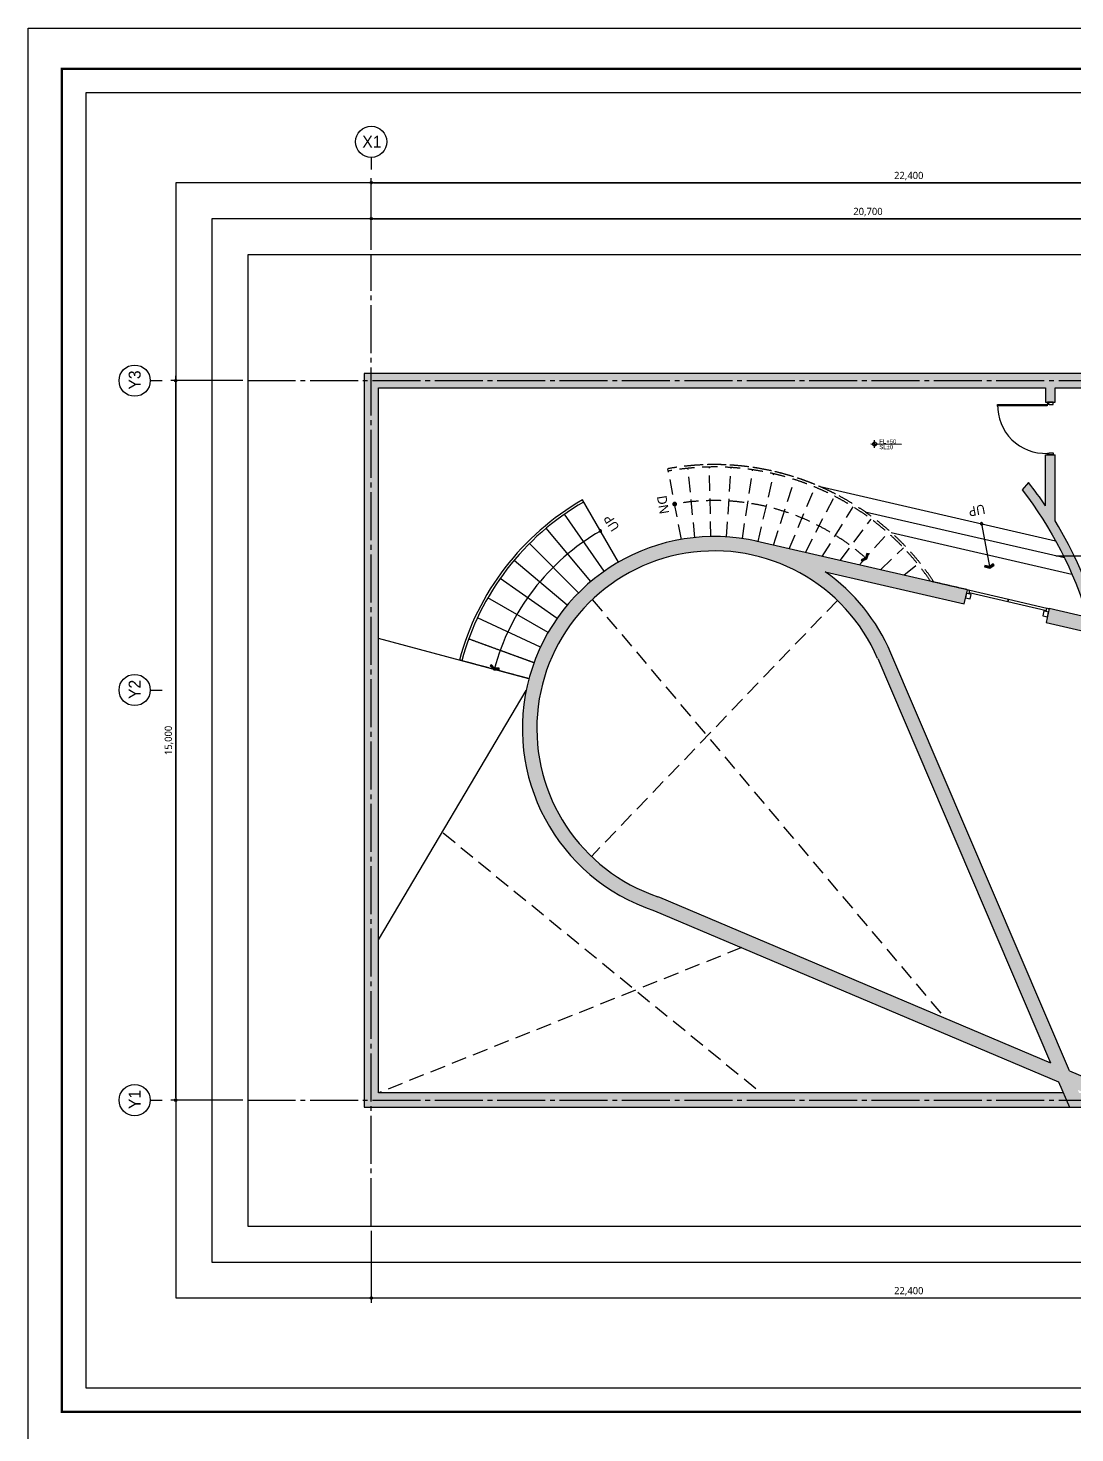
# Model space of a CAD drawing. Header units: millimetres. Extents: x 2135 to 254135, y 1035 to 90135.
# Drawn here: x 44135 to 65947, y 60848 to 90135 of the extents above; entities that cross this region are included whole.
import ezdxf
from ezdxf.enums import TextEntityAlignment as Align

# ---------------------------------------------------------------- set-up
doc = ezdxf.new("R2010")
doc.units = ezdxf.units.MM
for name, pattern in [('CEN3', [26, 20, -2, 2, -2]), ('CENTER2', [28.575, 19.05, -3.175, 3.175, -3.175]), ('HIDDEN2', [4.7625, 3.175, -1.5875]), ('IMPORT-DASHED2 _10_', [3.25, 2, -1.25])]:
    doc.linetypes.add(name, pattern=pattern)
doc.layers.get('Defpoints').update_dxf_attribs({"color": 157})
for name, color, linetype in [('A-01-CNTL', 1, 'CENTER2'), ('A-01-OPEN', 1, 'HIDDEN2'), ('A-02-ELEV', 2, 'Continuous'), ('A-02-WALL', 2, 'Continuous'), ('A-03-TEXT', 3, 'Continuous'), ('A-05-ELEV', 5, 'Continuous'), ('A-07-DIM', 7, 'Continuous'), ('A-07-SYM', 7, 'Continuous'), ('A-08-HIDD', 252, 'HIDDEN2'), ('A-251-HACH', 253, 'Continuous'), ('A-DOOR(허가심의OFF)', 4, 'Continuous'), ('A-TXT1', 3, 'Continuous'), ('DIM_TED.A', 7, 'Continuous'), ('Dor', 4, 'Continuous'), ('form_TED.A', 40, 'Continuous'), ('shadow', 251, 'HIDDEN2'), ('STRS', 4, 'Continuous'), ('WA2(가벽)_TED.A', 7, 'Continuous'), ('입면선', 4, 'Continuous'), ('현황레벨P', 7, 'Continuous')]:
    doc.layers.add(name, color=color, linetype=linetype)
doc.styles.add('TEXT', font='malgun.ttf')
doc.styles.add('돋움', font='')
doc.styles.add('맑은고딕', font='malgun.ttf')
doc.styles.get('돋움').set_extended_font_data('Dotum')
doc.dimstyles.new('HR-100', dxfattribs={"dimscale": 120, "dimtxt": 3, "dimasz": 1, "dimexe": 2, "dimexo": 2, "dimgap": 1, "dimtad": 1, "dimdec": 0, "dimdsep": 46, "dimlunit": 6, "dimtxsty": '맑은고딕', "dimblk": 'DIMDOT', "dimcen": 2.5, "dimdle": 1.5, "dimclrd": 7, "dimclrt": 3, "dimadec": 0, "dimazin": 0, "dimtfac": 1, "dimtdec": 0, "dimtix": 1, "dimtmove": 2, "dimatfit": 3, "dimfxl": 1, "dimtvp": 1, "dimtolj": 1, "dimtzin": 0, "dimlwd": -1, "dimarcsym": 0})

# ---------------------------------------------------------------- blocks, each defined once
blk = doc.blocks.new('Arrow')
h = blk.add_hatch(color=256)
h.dxf.hatch_style = 1
h.paths.add_polyline_path([(-0.338, -0.158), (-0.296, -0.248), (0, -0.11), (0.296, -0.248), (0.338, -0.158), (0, 0)])
blk.add_lwpolyline([(-0.338, -0.158), (-0.296, -0.248), (0, -0.11), (0.296, -0.248), (0.338, -0.158), (0, 0)], close=True)
blk = doc.blocks.new('DOOR')
at = {"layer": 'A-01-CNTL', "linetype": 'ByBlock', "ltscale": 100}
blk.add_arc((281404, 34516), 997, 201.4439, 295.2442, dxfattribs=at)
at = {"layer": 'A-DOOR(허가심의OFF)', "ltscale": 100}
for points in [[(281416, 34596), (281429, 34564), (281462, 34578), (281466, 34569), (281544, 34602), (281526, 34643), (281416, 34596)], [(281842, 33583), (281829, 33615), (281862, 33629), (281858, 33638), (281936, 33671), (281953, 33629), (281842, 33583)]]:
    blk.add_lwpolyline(points, dxfattribs=at)
blk.add_lwpolyline([(281426, 34551), (281438, 34521), (280489, 34121), (280476, 34152)], close=True, dxfattribs=at)
at = {"layer": 'Dor'}
for points in [[(281425, 34562), (281426, 34559), (281459, 34573), (281458, 34576)], [(281426, 34559), (281423, 34558), (281437, 34525), (281440, 34526)]]:
    blk.add_lwpolyline(points, close=True, dxfattribs=at)
blk = doc.blocks.new('FORM_TED.A')
at = {"layer": 'Defpoints', "color": 143, "ltscale": 100, "true_color": 0x7aafdf}
for points in [[(12, 13.5), (355, 13.5), (355, 283.5), (12, 283.5)], [(30.75, 32.25), (336.25, 32.25), (336.25, 264.75), (30.75, 264.75)], [(38.25, 39.75), (328.75, 39.75), (328.75, 257.25), (38.25, 257.25)], [(45.75, 47.25), (321.25, 47.25), (321.25, 249.75), (45.75, 249.75)]]:
    blk.add_lwpolyline(points, close=True, dxfattribs=at)
at = {"layer": 'form_TED.A', "ltscale": 30}
blk.add_lwpolyline([(420, 0), (0, 0), (0, 297), (420, 297)], close=True, dxfattribs=at)
at = {"layer": 'form_TED.A', "ltscale": 30, "const_width": 0.5}
blk.add_lwpolyline([(407, 8.5), (7, 8.5), (7, 288.5), (407, 288.5)], close=True, dxfattribs=at)
blk = doc.blocks.new('DIMDOT')
blk.add_line((-2, 0), (2, 0))
blk.add_circle((0, 0), 0.5)
blk = doc.blocks.new('*D198')
at = {"layer": 'A-07-DIM', "color": 0, "lineweight": -2, "ltscale": 50, "transparency": 16777216}
for p, q in [((51285, 85510), (51285, 86260)), ((71985, 85510), (71985, 86260))]:
    blk.add_line(p, q, dxfattribs=at)
at = {"layer": 'A-07-DIM', "color": 7, "ltscale": 50, "transparency": 16777216}
blk.add_line((51335, 86160), (71935, 86160), dxfattribs=at)
at = {"layer": 'Defpoints', "color": 0, "ltscale": 50, "transparency": 16777216}
for p in [(71985, 86160), (51285, 85410, 0), (71985, 85410, 0)]:
    blk.add_point(p, dxfattribs=at)
at = {"layer": 'A-07-DIM', "color": 7, "ltscale": 50, "transparency": 16777216, "xscale": 50, "yscale": 50, "zscale": 50, "rotation": 180}
blk.add_blockref('DIMDOT', (51285, 86160), dxfattribs=at)
at = {"layer": 'A-07-DIM', "color": 7, "ltscale": 50, "transparency": 16777216, "xscale": 50, "yscale": 50, "zscale": 50}
blk.add_blockref('DIMDOT', (71985, 86160), dxfattribs=at)
at = {"layer": 'A-07-DIM', "color": 3, "ltscale": 50, "transparency": 16777216, "insert": (61635, 86300), "char_height": 150, "attachment_point": 5, "style": '맑은고딕'}
blk.add_mtext('\\A1;20,700', dxfattribs=at)
blk = doc.blocks.new('*D199')
at = {"layer": 'A-07-DIM', "color": 0, "lineweight": -2, "ltscale": 50, "transparency": 16777216}
for p, q in [((51285, 85510), (51285, 87010)), ((73685, 85510), (73685, 87010))]:
    blk.add_line(p, q, dxfattribs=at)
at = {"layer": 'A-07-DIM', "color": 7, "ltscale": 50, "transparency": 16777216}
blk.add_line((51335, 86910), (73635, 86910), dxfattribs=at)
at = {"layer": 'Defpoints', "color": 0, "ltscale": 50, "transparency": 16777216}
for p in [(73685, 86910), (51285, 85410, 0), (73685, 85410, 0)]:
    blk.add_point(p, dxfattribs=at)
at = {"layer": 'A-07-DIM', "color": 7, "ltscale": 50, "transparency": 16777216, "xscale": 50, "yscale": 50, "zscale": 50, "rotation": 180}
blk.add_blockref('DIMDOT', (51285, 86910), dxfattribs=at)
at = {"layer": 'A-07-DIM', "color": 7, "ltscale": 50, "transparency": 16777216, "xscale": 50, "yscale": 50, "zscale": 50}
blk.add_blockref('DIMDOT', (73685, 86910), dxfattribs=at)
at = {"layer": 'A-07-DIM', "color": 3, "ltscale": 50, "transparency": 16777216, "insert": (62485, 87050), "char_height": 150, "attachment_point": 5, "style": '맑은고딕'}
blk.add_mtext('\\A1;22,400', dxfattribs=at)
blk = doc.blocks.new('*D201')
at = {"layer": 'A-07-DIM', "color": 0, "lineweight": -2, "ltscale": 50, "transparency": 16777216}
for p, q in [((48610, 82785), (47110, 82785)), ((48610, 67785), (47110, 67785))]:
    blk.add_line(p, q, dxfattribs=at)
at = {"layer": 'A-07-DIM', "color": 7, "ltscale": 50, "transparency": 16777216}
blk.add_line((47210, 67835), (47210, 82735), dxfattribs=at)
at = {"layer": 'Defpoints', "color": 0, "ltscale": 50, "transparency": 16777216}
for p in [(47210, 82785), (48710, 82785, 0), (48710, 67785, 0)]:
    blk.add_point(p, dxfattribs=at)
at = {"layer": 'A-07-DIM', "color": 7, "ltscale": 50, "transparency": 16777216, "xscale": 50, "yscale": 50, "zscale": 50}
for p, rotation in [((47210, 82785), 90), ((47210, 67785), 270)]:
    blk.add_blockref('DIMDOT', p, dxfattribs=dict(at, rotation=rotation))
at = {"layer": 'A-07-DIM', "color": 3, "ltscale": 50, "transparency": 16777216, "insert": (47069, 75285), "char_height": 150, "attachment_point": 5, "rotation": 90, "style": '맑은고딕'}
blk.add_mtext('\\A1;15,000', dxfattribs=at)
blk = doc.blocks.new('*D203')
at = {"layer": 'A-07-DIM', "color": 0, "lineweight": -2, "ltscale": 50, "transparency": 16777216}
for p, q in [((51285, 65060), (51285, 63560)), ((73685, 65060), (73685, 63560))]:
    blk.add_line(p, q, dxfattribs=at)
at = {"layer": 'A-07-DIM', "color": 7, "ltscale": 50, "transparency": 16777216}
blk.add_line((73635, 63660), (51335, 63660), dxfattribs=at)
at = {"layer": 'Defpoints', "color": 0, "ltscale": 50, "transparency": 16777216}
for p in [(51285, 65160), (73685, 65160, 0), (51285, 63660)]:
    blk.add_point(p, dxfattribs=at)
at = {"layer": 'A-07-DIM', "color": 7, "ltscale": 50, "transparency": 16777216, "xscale": 50, "yscale": 50, "zscale": 50, "rotation": 180}
blk.add_blockref('DIMDOT', (51285, 63660), dxfattribs=at)
at = {"layer": 'A-07-DIM', "color": 7, "ltscale": 50, "transparency": 16777216, "xscale": 50, "yscale": 50, "zscale": 50}
blk.add_blockref('DIMDOT', (73685, 63660), dxfattribs=at)
at = {"layer": 'A-07-DIM', "color": 3, "ltscale": 50, "transparency": 16777216, "insert": (62485, 63800), "char_height": 150, "attachment_point": 5, "style": '맑은고딕'}
blk.add_mtext('\\A1;22,400', dxfattribs=at)
blk = doc.blocks.new('CA002')
at = {"layer": '현황레벨P'}
h = blk.add_hatch(color=256, dxfattribs=at)
h.paths.add_polyline_path([(-0.15, 0.32, 0.414214), (-0.32, -0.15), (0, 0)])
h.paths.add_polyline_path([(0.32, 0.15), (0, 0), (0.15, -0.32, 0.414214)])
for p, q in [((-0.64, -0.3), (4.51, 2.15)), ((0.3, -0.64), (-0.3, 0.64))]:
    blk.add_line(p, q, dxfattribs=at)
blk.add_circle((0, 0), 0.354, dxfattribs=at)

msp = doc.modelspace()

# ---------------------------------------------------------------- hatches: boundary and pattern name
at = {"layer": 'A-251-HACH'}
h = msp.add_hatch(color=256, dxfattribs=at)
h.dxf.hatch_style = 1
h.paths.add_polyline_path([(65706.4, 67935.4), (51434.6, 67935.4), (51434.6, 82635.4), (65334.6, 82635.4), (65334.6, 82335.4), (65534.6, 82335.4), (65534.6, 82635.4), (67184.6, 82635.4), (67184.6, 82935.4), (51134.6, 82935.4), (51134.6, 67635.4), (65834.6, 67635.4)])
h.paths.add_polyline_path([(67658.2, 74025.6), (69296.7, 74025.6), (69296.7, 74613.2), (67658.2, 74613.2)], flags=9)
h = msp.add_hatch(color=256, dxfattribs=at)
h.dxf.hatch_style = 1
h.paths.add_polyline_path([(66436.1, 77797.6, 0.0680759), (65534.6, 79863.3), (65534.6, 81235.4), (65334.6, 81235.4), (65334.6, 80175.5, 0.0180347), (64982.3, 80660.7), (64845.6, 80510.7, -0.0929823), (66213, 77849), (65413, 78033.2), (65345.7, 77740.9), (73834.6, 75786.4), (73834.6, 79635.4), (73534.6, 79635.4), (73534.6, 79235.4), (70434.6, 79235.4), (70434.6, 79035.4), (71884.6, 79035.4), (71884.6, 76543.2)])
h.paths.add_polyline_path([(72084.6, 79035.4), (73534.6, 79035.4), (73534.6, 77383.4), (72084.6, 77383.4)], flags=16)
h.paths.add_polyline_path([(72084.6, 77183.4), (73534.6, 77183.4), (73534.6, 76435.4), (72084.6, 76435.4)], flags=16)
h.paths.add_polyline_path([(59296.1, 79441.5, 0.9511622), (57187.2, 71734.9), (65606.8, 68168.5), (65834.6, 67635.4), (67634.6, 67635.4), (65835.1, 68397.6), (62112.8, 77107.3, 0.1385822), (60746.1, 78799.9), (63640.4, 78133.5), (63707.6, 78425.8)])
h.paths.add_polyline_path([(61837, 76989.4), (65436.8, 68566.3), (57292.5, 72016.1, -0.0032278), (57247.1, 72031.1, -1.5419113)], flags=16)
h.paths.add_polyline_path([(66005.2, 67999.8), (66157.2, 67935.4), (66032.7, 67935.4)], flags=16)

# ---------------------------------------------------------------- linework, layer by layer
msp.add_line((54570.9, 76570.6), (51434.6, 77411))
at = {"layer": 'A-01-CNTL', "linetype": 'CEN3', "ltscale": 50}
for p, q in [((51284.6, 65160.4), (51284.6, 85410.4)), ((48709.6, 82785.4), (76259.6, 82785.4)), ((65552.9, 79135.4), (76509.6, 79135.4)), ((48709.6, 67785.4), (76259.6, 67785.4))]:
    msp.add_line(p, q, dxfattribs=at)
at = {"layer": 'A-01-OPEN', "ltscale": 100}
for p, q in [((60997.2, 78204.3), (55872.1, 72866.4)), ((55890.3, 78221.6), (63234.5, 69499.2)), ((52784.3, 73354.8), (59411.5, 67935.4)), ((59005.1, 70964.8), (51434.6, 67935.4))]:
    msp.add_line(p, q, dxfattribs=at)
at = {"layer": 'A-02-ELEV'}
for p, q in [((65334.6, 82335.4), (65534.6, 82335.4)), ((65334.6, 80175.5), (65334.6, 81235.4)), ((65334.6, 81235.4), (65534.6, 81235.4)), ((65534.6, 79863.3), (65534.6, 81235.4))]:
    msp.add_line(p, q, dxfattribs=at)
at = {"layer": 'A-02-WALL'}
for p, q in [((51434.6, 67935.4), (51434.6, 82635.4)), ((51434.6, 82635.4), (65334.6, 82635.4)), ((65334.6, 82635.4), (65334.6, 82335.4)), ((64982.3, 80660.7), (64845.6, 80510.7)), ((61837, 76989.4), (65436.8, 68566.3)), ((57292.5, 72016.1), (65436.8, 68566.3)), ((65835.1, 68397.6), (67634.6, 67635.4)), ((65606.8, 68168.5), (65834.6, 67635.4)), ((65706.4, 67935.4), (51434.6, 67935.4))]:
    msp.add_line(p, q, dxfattribs=at)
for points in [[(67184.6, 82935.4), (51134.6, 82935.4), (51134.6, 67635.4), (67634.6, 67635.4)], [(65534.6, 82335.4), (65534.6, 82635.4), (67184.6, 82635.4), (67184.6, 82935.4)], [(60746.1, 78799.9), (63640.4, 78133.5), (63707.6, 78425.8), (59296.1, 79441.5)], [(57187.2, 71734.9), (65606.8, 68168.5)]]:
    msp.add_lwpolyline(points, dxfattribs=at)
for points in [[(64845.6, 80510.7, -0.0929823), (66213, 77849), (65413, 78033.2), (65345.7, 77740.9), (73834.6, 75786.4)], [(73834.6, 75786.4), (73834.6, 79635.4), (73534.6, 79635.4), (73534.6, 79235.4), (70434.6, 79235.4), (70434.6, 79035.4), (71884.6, 79035.4), (71884.6, 76543.2), (66436.1, 77797.6, 0.0680759), (65534.6, 79863.3)], [(65835.1, 68397.6), (62112.8, 77107.3, 0.1385822), (60746.1, 78799.9, 0.1385822)]]:
    msp.add_lwpolyline(points, format="xyb", dxfattribs=at)
for radius, start, end in [(8315.1, 33.92023, 38.05303), (4000, 76.85981, 251.82819), (3700, 23.14065, 251.46498), (3700, 251.27964, 252.0194)]:
    msp.add_arc((58434.6, 75535.4), radius, start, end, dxfattribs=at)
at = {"layer": 'A-05-ELEV', "ltscale": 100}
msp.add_line((51434.6, 71129.9), (54513.4, 76325.3), dxfattribs=at)
at = {"layer": 'A-07-SYM', "ltscale": 50}
for p, q in [((51284.6, 87440.4), (51284.6, 87190.4)), ((46679.6, 82785.4), (46929.6, 82785.4)), ((46679.6, 76335.4), (46929.6, 76335.4)), ((46679.6, 67785.4), (46929.6, 67785.4))]:
    msp.add_line(p, q, dxfattribs=at)
for centre in [(51284.6, 87765.4), (46354.6, 82785.4), (46354.6, 76335.4), (46354.6, 67785.4)]:
    msp.add_circle(centre, 325, dxfattribs=at)
at = {"layer": 'A-08-HIDD', "ltscale": 100}
for p, q in [((57746, 79475.1), (57467.9, 80949.7)), ((58029.9, 79514.8), (57883.2, 80957.4)), ((58359.9, 79534.7), (58332.8, 80984.4)), ((58690.4, 79527.2), (58783.2, 80974.2)), ((59019.2, 79492.4), (59231.1, 80926.9)), ((59344, 79430.6), (59673.6, 80842.7)), ((59667.2, 79356.7), (60107.7, 80722.2)), ((59995, 79281.2), (60530.3, 80566.4)), ((60332.1, 79203.6), (60938.6, 80376.1)), ((60683.8, 79122.6), (61329.8, 80152.8)), ((61056.4, 79036.8), (61701.2, 79898)), ((61457.3, 78944.5), (62050.3, 79613.3)), ((61896.1, 78843.4), (62374.7, 79300.8)), ((62385.5, 78730.7), (62672.2, 78962.6))]:
    msp.add_line(p, q, dxfattribs=at)
msp.add_lwpolyline([(60961.5, 80420.5, 0.1456966), (57878.2, 81007.1)], format="xyb", dxfattribs=at)
at = {"layer": 'A-08-HIDD', "ltscale": 100, "const_width": 50}
msp.add_lwpolyline([(57606.9, 80187.4, 1), (57606.9, 80237.4, 1)], format="xyb", close=True, dxfattribs=at)
at = {"layer": 'A-08-HIDD', "ltscale": 100}
for radius, start in [(5500, 33.69729), (5450, 34.25733), (4749.7, 48.03949)]:
    msp.add_arc((58434.6, 75535.4), radius, start, 100.12362, dxfattribs=at)
at = {"layer": 'DIM_TED.A', "linetype": 'Continuous'}
for points in [[(56043.3, 79667.9, 1), (56076, 79630.1, 1)], [(63978.2, 79795.7, 1), (64027.3, 79804.7, 1)]]:
    msp.add_lwpolyline(points, format="xyb", close=True, dxfattribs=at)
msp.add_lwpolyline([(64002.7, 79800.2), (64171.7, 78876.3)], dxfattribs=at)
msp.add_arc((58434.6, 75535.4), 4750, 120, 165, dxfattribs=at)
at = {"layer": 'Dor', "linetype": 'IMPORT-DASHED2 _10_', "lineweight": -3}
for p, q in [((63756.2, 78414.2), (62952.1, 78599)), ((65364.2, 78044.4), (65413, 78033.3))]:
    msp.add_line(p, q, dxfattribs=at)
at = {"layer": 'Dor', "lineweight": -3}
for p, q in [((63745.2, 78366.4), (63756.2, 78414.2)), ((65353.2, 77996.7), (65364.2, 78044.4)), ((65373.8, 77863.2), (65396.2, 77960.6))]:
    msp.add_line(p, q, dxfattribs=at)
for points in [[(63668.5, 78255.8), (63765.9, 78233.4), (63788.1, 78329.9), (63690.7, 78352.3), (63668.5, 78255.8)], [(63745.6, 78365.8), (64549.1, 78181.1), (64560.3, 78229.8), (64549.1, 78181.1), (65352.6, 77996.3)], [(63756.8, 78414.6), (64560.3, 78229.8), (65363.8, 78045)], [(65396.3, 77960.6), (65298.8, 77983), (65276.4, 77885.6), (65373.9, 77863.2), (65396.4, 77961.1)]]:
    msp.add_lwpolyline(points, dxfattribs=at)
for centre, start, end in [((63745.7, 78366.3), 167.05115, 257.05115), ((63756.6, 78414.1), 77.05115, 167.05115), ((65352.7, 77996.8), 257.05115, 347.05115), ((65363.7, 78044.6), 347.05115, 77.05115)]:
    msp.add_arc(centre, 0.5, start, end, dxfattribs=at)
at = {"layer": 'shadow'}
for p, q in [((54675.9, 76903.4), (53313.3, 77399.4)), ((54570.9, 76570.6), (53122.1, 76958.9))]:
    msp.add_line(p, q, dxfattribs=at)
at = {"layer": 'STRS'}
for p, q in [((60636.6, 80575.3), (65546, 79444.8)), ((61573.5, 80051.7), (65727.3, 79095.2)), ((62120, 79618), (65885.5, 78750.9))]:
    msp.add_line(p, q, dxfattribs=at)
at = {"layer": '입면선'}
for p, q in [((56434.6, 78999.5), (55684.6, 80298.5)), ((56140.3, 78812), (55308.7, 79999.7)), ((55863.5, 78599.5), (54931.5, 79710.3)), ((55606.2, 78363.8), (54580.9, 79389.1)), ((55370.5, 78106.5), (54259.7, 79038.6)), ((55158, 77829.7), (53970.3, 78661.4)), ((54970.5, 77535.4), (53714.8, 78260.4)), ((54809.4, 77225.8), (53495.3, 77838.6)), ((54675.9, 76903.4), (53313.3, 77399.4))]:
    msp.add_line(p, q, dxfattribs=at)
for radius in [5500, 5450]:
    msp.add_arc((58434.6, 75535.4), radius, 120, 165, dxfattribs=at)

# ---------------------------------------------------------------- block references
at = {"rotation": 337.1760289103987}
msp.add_blockref('DOOR', (-207426.5, 159609.3), dxfattribs=at)
at = {"layer": 'A-07-SYM', "xscale": 112.4999999997851, "yscale": 112.4999999997851, "zscale": 281.2499999999999, "rotation": 334.5321951155058}
msp.add_blockref('CA002', (61773.6, 81464.1), dxfattribs=at)
at = {"layer": 'DIM_TED.A', "linetype": 'Continuous'}
for p, xscale, yscale, zscale, rotation in [((64171.7, 78876.3), 300, 300, 300, 190.3629660163329), ((53838.5, 76757.9), 300.0000000000001, 300.0000000000001, 300.0000000000001, 155.6758002262822)]:
    msp.add_blockref('Arrow', p, dxfattribs=dict(at, xscale=xscale, yscale=yscale, zscale=zscale, rotation=rotation))
at = {"layer": 'shadow', "xscale": 300, "yscale": 300, "zscale": 300, "rotation": 228.2497949871547}
msp.add_blockref('Arrow', (61610.4, 79067.3), dxfattribs=at)
at = {"layer": 'WA2(가벽)_TED.A', "xscale": 100, "yscale": 100, "zscale": 100}
msp.add_blockref('FORM_TED.A', (44134.6, 60435.4), dxfattribs=at)

# ---------------------------------------------------------------- texts
at = {"layer": 'A-03-TEXT', "ltscale": 50, "style": '돋움'}
msp.add_text('X1', height=250, dxfattribs=at).set_placement((51298.2, 87765.4), align=Align.MIDDLE_CENTER)
for s, p in [('Y3', (46354.6, 82798.9)), ('Y2', (46354.6, 76348.9)), ('Y1', (46354.6, 67798.9))]:
    msp.add_text(s, height=250, rotation=90, dxfattribs=at).set_placement(p, align=Align.MIDDLE_CENTER)
at = {"layer": 'A-08-HIDD', "ltscale": 100, "style": 'TEXT'}
msp.add_text('DN', height=200, rotation=279.30585, dxfattribs=at).set_placement((57365.9, 80197.4), align=Align.MIDDLE_CENTER)
at = {"layer": 'A-TXT1', "ltscale": 50, "style": '돋움'}
for s, p in [('SL±0', (61871.1, 81401.4)), ('FL+50', (61871.1, 81517.5))]:
    msp.add_text(s, height=90, dxfattribs=at).set_placement(p, align=Align.MIDDLE_LEFT)
at = {"layer": 'A-TXT1', "style": 'TEXT'}
for rotation, p in [(190.36297, (63905, 80079.7)), (122.84853, (56290.4, 79816.2))]:
    msp.add_text('UP', height=200, rotation=rotation, dxfattribs=at).set_placement(p, align=Align.MIDDLE_CENTER)

# ---------------------------------------------------------------- dimensions: what is measured, and where the dimension line sits
at = {"layer": 'A-07-DIM', "ltscale": 50}
for base, p2, picture, middle in [((73684.6, 86910.4, 0), (73684.6, 85410.4), '*D199', (62484.6, 87050.4, 0)), ((71984.6, 86160.4, 0), (71984.6, 85410.4), '*D198', (61634.6, 86300.4, 0))]:
    dim = msp.add_linear_dim(base=base, p1=(51284.6, 85410.4), p2=p2, dimstyle='HR-100', override={"dimscale": 50}, dxfattribs=at)
    dim.commit()
    dim.dimension.update_dxf_attribs({"geometry": picture, "text_midpoint": middle})
for base, p1, p2, angle, picture, middle in [((47209.6, 82785.4, 0), (48709.6, 67785.4), (48709.6, 82785.4), 90, '*D201', (47069.2, 75285.4, 0)), ((51284.6, 63660.4), (73684.6, 65160.4, 0), (51284.6, 65160.4), 180, '*D203', (62484.6, 63800.4))]:
    dim = msp.add_linear_dim(base=base, p1=p1, p2=p2, angle=angle, dimstyle='HR-100', override={"dimscale": 50}, dxfattribs=at)
    dim.commit()
    dim.dimension.update_dxf_attribs({"geometry": picture, "text_midpoint": middle})

doc.saveas('drawing.dxf')
